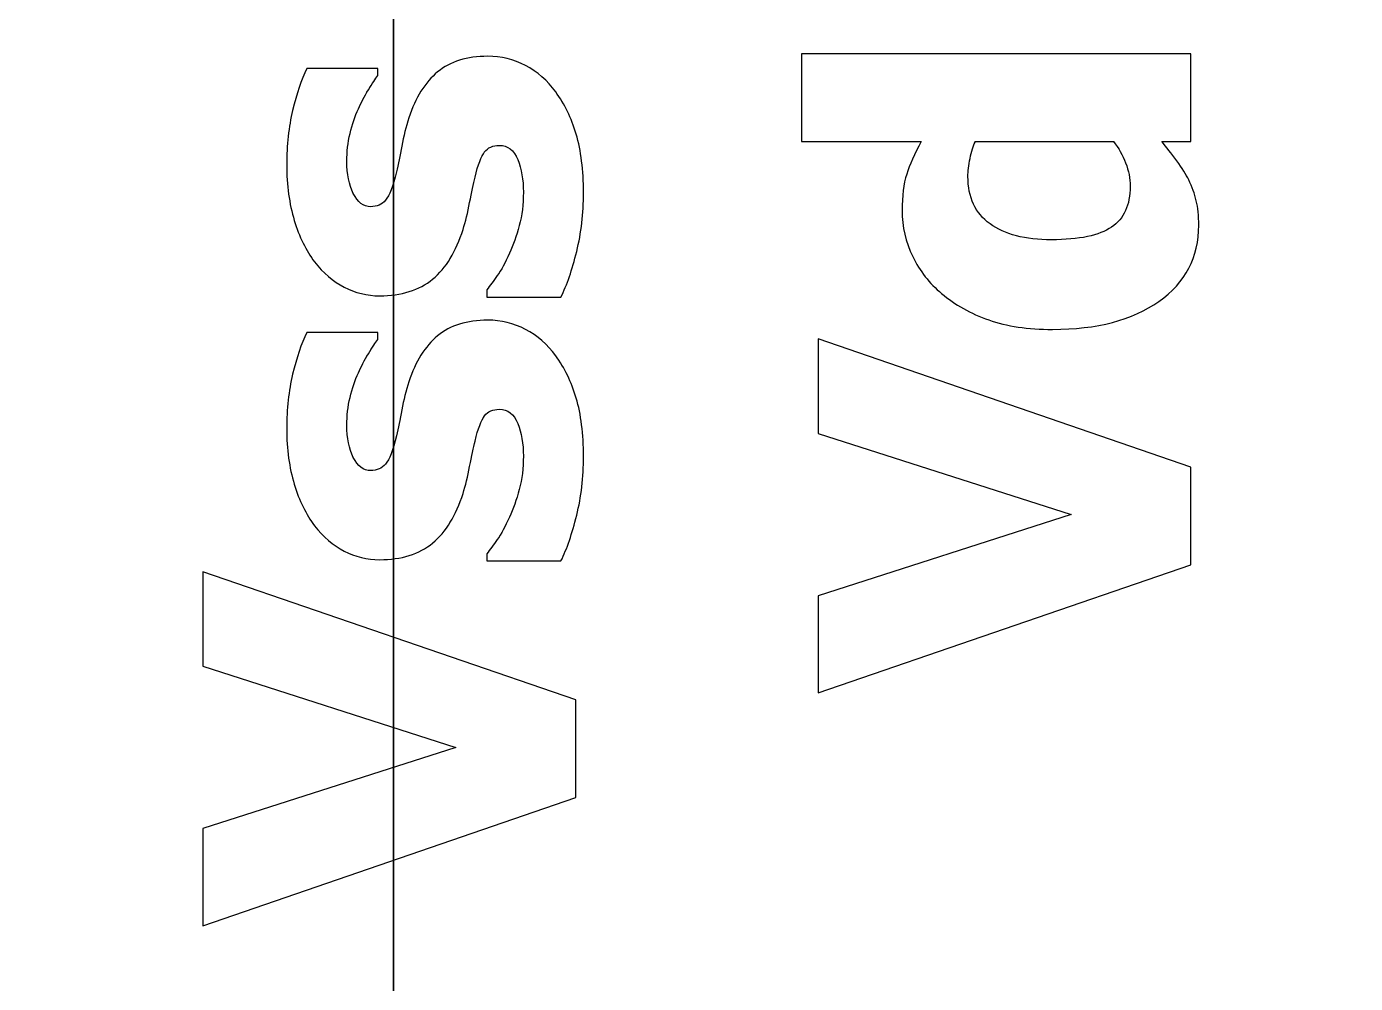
# Model space of a CAD drawing. Header units: centimetres. Extents: x -64.7 to 31.2, y -38.5 to 7.
# Drawn here: x -4.951 to -4.403, y 5.592 to 5.987 of the extents above; entities that cross this region are included whole.
import ezdxf

# ---------------------------------------------------------------- set-up
doc = ezdxf.new("R2010")
doc.units = ezdxf.units.CM
doc.header["$MEASUREMENT"] = 0
doc.layers.add('Layer 1', color=7, linetype='Continuous')

msp = doc.modelspace()

# ---------------------------------------------------------------- linework, layer by layer
at = {"layer": 'Layer 1', "color": 114, "lineweight": 35}
msp.add_open_spline([(-5.5, 6.95), (-5.5, 6.95), (2.5, 6.95), (2.5, 6.95), (2.5, 6.95), (2.5, 6.95), (2.5, 3.35), (2.5, 3.35), (2.5, 3.35), (2.5, 3.35), (-5.5, 3.35), (-5.5, 3.35), (-5.5, 3.35), (-5.5, 3.35), (-5.5, 6.95), (-5.5, 6.95)], degree=3, knots=[0, 0, 0, 0, 0.25, 0.25, 0.25, 0.25, 0.5, 0.5, 0.5, 0.5, 0.75, 0.75, 0.75, 0.75, 1, 1, 1, 1], dxfattribs=at)
at = {"layer": 'Layer 1', "color": 250, "lineweight": 35}
msp.add_open_spline([(-4.8, 6.41), (-4.8, 6.41), (1.8, 6.41), (1.8, 6.41), (1.8, 6.41), (1.8, 6.41), (1.8, 3.89), (1.8, 3.89), (1.8, 3.89), (1.8, 3.89), (-4.8, 3.89), (-4.8, 3.89), (-4.8, 3.89), (-4.8, 3.89), (-4.8, 6.41), (-4.8, 6.41)], degree=3, knots=[0, 0, 0, 0, 0.25, 0.25, 0.25, 0.25, 0.5, 0.5, 0.5, 0.5, 0.75, 0.75, 0.75, 0.75, 1, 1, 1, 1], dxfattribs=at)
at = {"layer": 'Layer 1', "color": 7}
for points, knots in [([(-4.72157, 5.91859), (-4.72157, 5.91002), (-4.72249, 5.90194), (-4.72436, 5.89436), (-4.72436, 5.89436), (-4.72623, 5.88674), (-4.72838, 5.88046), (-4.73088, 5.87548), (-4.73088, 5.87548), (-4.73088, 5.87548), (-4.76147, 5.87548), (-4.76147, 5.87548), (-4.76147, 5.87548), (-4.76147, 5.87548), (-4.76147, 5.87848), (-4.76147, 5.87848), (-4.76147, 5.87848), (-4.76016, 5.88021), (-4.75872, 5.88215), (-4.75713, 5.88437), (-4.75713, 5.88437), (-4.75554, 5.88656), (-4.75388, 5.88963), (-4.75216, 5.89358), (-4.75216, 5.89358), (-4.75057, 5.89693), (-4.74923, 5.90074), (-4.74806, 5.90498), (-4.74806, 5.90498), (-4.74693, 5.90921), (-4.74637, 5.91383), (-4.74637, 5.91877), (-4.74637, 5.91877), (-4.74637, 5.92389), (-4.74715, 5.92837), (-4.74873, 5.93228), (-4.74873, 5.93228), (-4.75032, 5.93616), (-4.75286, 5.9381), (-4.75628, 5.9381), (-4.75628, 5.9381), (-4.759, 5.9381), (-4.76101, 5.93722), (-4.76239, 5.93542), (-4.76239, 5.93542), (-4.76376, 5.93362), (-4.7651, 5.93016), (-4.76634, 5.92498), (-4.76634, 5.92498), (-4.76701, 5.92223), (-4.76775, 5.91873), (-4.76856, 5.91454), (-4.76856, 5.91454), (-4.76934, 5.91034), (-4.77025, 5.90663), (-4.77128, 5.90339), (-4.77128, 5.90339), (-4.7741, 5.89429), (-4.7783, 5.88748), (-4.78384, 5.88289), (-4.78384, 5.88289), (-4.78941, 5.87831), (-4.79668, 5.87601), (-4.80571, 5.87601), (-4.80571, 5.87601), (-4.81086, 5.87601), (-4.81576, 5.87721), (-4.82035, 5.87958), (-4.82035, 5.87958), (-4.8249, 5.88194), (-4.82899, 5.88543), (-4.83259, 5.89005), (-4.83259, 5.89005), (-4.83608, 5.89467), (-4.83891, 5.90039), (-4.84095, 5.90716), (-4.84095, 5.90716), (-4.84303, 5.91394), (-4.84406, 5.92159), (-4.84406, 5.93013), (-4.84406, 5.93013), (-4.84406, 5.93828), (-4.84324, 5.94576), (-4.84162, 5.95257), (-4.84162, 5.95257), (-4.84, 5.95938), (-4.83806, 5.96513), (-4.8358, 5.96982), (-4.8358, 5.96982), (-4.8358, 5.96982), (-4.80645, 5.96982), (-4.80645, 5.96982), (-4.80645, 5.96982), (-4.80645, 5.96982), (-4.80645, 5.96692), (-4.80645, 5.96692), (-4.80645, 5.96692), (-4.8074, 5.96569), (-4.80871, 5.96371), (-4.81033, 5.96103), (-4.81033, 5.96103), (-4.81195, 5.95835), (-4.81333, 5.95574), (-4.81449, 5.9532), (-4.81449, 5.9532), (-4.81587, 5.95017), (-4.81703, 5.94678), (-4.81791, 5.94301), (-4.81791, 5.94301), (-4.8188, 5.93927), (-4.81926, 5.93542), (-4.81926, 5.93151), (-4.81926, 5.93151), (-4.81926, 5.92628), (-4.81837, 5.92184), (-4.81657, 5.91824), (-4.81657, 5.91824), (-4.81478, 5.91461), (-4.81241, 5.91281), (-4.80941, 5.91281), (-4.80941, 5.91281), (-4.8068, 5.91281), (-4.80476, 5.91369), (-4.80324, 5.91549), (-4.80324, 5.91549), (-4.80172, 5.91729), (-4.80024, 5.92117), (-4.79879, 5.92717), (-4.79879, 5.92717), (-4.79802, 5.93027), (-4.79728, 5.93383), (-4.79657, 5.93786), (-4.79657, 5.93786), (-4.79583, 5.94188), (-4.79484, 5.94576), (-4.79361, 5.9495), (-4.79361, 5.9495), (-4.79093, 5.95782), (-4.78698, 5.96414), (-4.78179, 5.96844), (-4.78179, 5.96844), (-4.77657, 5.97275), (-4.76965, 5.9749), (-4.76105, 5.9749), (-4.76105, 5.9749), (-4.75561, 5.9749), (-4.75043, 5.97363), (-4.74549, 5.97109), (-4.74549, 5.97109), (-4.74058, 5.96851), (-4.73642, 5.96491), (-4.73304, 5.96022), (-4.73304, 5.96022), (-4.7294, 5.95525), (-4.72658, 5.94943), (-4.72457, 5.94272), (-4.72457, 5.94272), (-4.72256, 5.93599), (-4.72157, 5.92794), (-4.72157, 5.91859)], [0, 0, 0, 0, 0.025, 0.025, 0.025, 0.025, 0.05, 0.05, 0.05, 0.05, 0.075, 0.075, 0.075, 0.075, 0.1, 0.1, 0.1, 0.1, 0.125, 0.125, 0.125, 0.125, 0.15, 0.15, 0.15, 0.15, 0.175, 0.175, 0.175, 0.175, 0.2, 0.2, 0.2, 0.2, 0.225, 0.225, 0.225, 0.225, 0.25, 0.25, 0.25, 0.25, 0.275, 0.275, 0.275, 0.275, 0.3, 0.3, 0.3, 0.3, 0.325, 0.325, 0.325, 0.325, 0.35, 0.35, 0.35, 0.35, 0.375, 0.375, 0.375, 0.375, 0.4, 0.4, 0.4, 0.4, 0.425, 0.425, 0.425, 0.425, 0.45, 0.45, 0.45, 0.45, 0.475, 0.475, 0.475, 0.475, 0.5, 0.5, 0.5, 0.5, 0.525, 0.525, 0.525, 0.525, 0.55, 0.55, 0.55, 0.55, 0.575, 0.575, 0.575, 0.575, 0.6, 0.6, 0.6, 0.6, 0.625, 0.625, 0.625, 0.625, 0.65, 0.65, 0.65, 0.65, 0.675, 0.675, 0.675, 0.675, 0.7, 0.7, 0.7, 0.7, 0.725, 0.725, 0.725, 0.725, 0.75, 0.75, 0.75, 0.75, 0.775, 0.775, 0.775, 0.775, 0.8, 0.8, 0.8, 0.8, 0.825, 0.825, 0.825, 0.825, 0.85, 0.85, 0.85, 0.85, 0.875, 0.875, 0.875, 0.875, 0.9, 0.9, 0.9, 0.9, 0.925, 0.925, 0.925, 0.925, 0.95, 0.95, 0.95, 0.95, 0.975, 0.975, 0.975, 0.975, 1, 1, 1, 1]), ([(-4.47078, 5.97592), (-4.47078, 5.97592), (-4.47078, 5.93976), (-4.47078, 5.93976), (-4.47078, 5.93976), (-4.47078, 5.93976), (-4.48288, 5.93976), (-4.48288, 5.93976), (-4.48288, 5.93976), (-4.48094, 5.93743), (-4.47886, 5.93475), (-4.47667, 5.93175), (-4.47667, 5.93175), (-4.47445, 5.92875), (-4.47283, 5.9261), (-4.4717, 5.92385), (-4.4717, 5.92385), (-4.47032, 5.92095), (-4.4693, 5.9181), (-4.46859, 5.91527), (-4.46859, 5.91527), (-4.46792, 5.91245), (-4.46757, 5.90906), (-4.46757, 5.90515), (-4.46757, 5.90515), (-4.46757, 5.89192), (-4.47304, 5.88144), (-4.48401, 5.87372), (-4.48401, 5.87372), (-4.49495, 5.86599), (-4.50962, 5.86214), (-4.52793, 5.86214), (-4.52793, 5.86214), (-4.53806, 5.86214), (-4.54684, 5.86345), (-4.55428, 5.86606), (-4.55428, 5.86606), (-4.56173, 5.86871), (-4.56822, 5.8723), (-4.57372, 5.87693), (-4.57372, 5.87693), (-4.57877, 5.88112), (-4.58272, 5.88624), (-4.58565, 5.8922), (-4.58565, 5.8922), (-4.58857, 5.8982), (-4.59006, 5.90455), (-4.59006, 5.91122), (-4.59006, 5.91122), (-4.59006, 5.91728), (-4.58942, 5.92226), (-4.58815, 5.92617), (-4.58815, 5.92617), (-4.58688, 5.93005), (-4.58491, 5.93461), (-4.58219, 5.93976), (-4.58219, 5.93976), (-4.58219, 5.93976), (-4.63161, 5.93976), (-4.63161, 5.93976), (-4.63161, 5.93976), (-4.63161, 5.93976), (-4.63161, 5.97592), (-4.63161, 5.97592), (-4.63161, 5.97592), (-4.63161, 5.97592), (-4.47078, 5.97592), (-4.47078, 5.97592)], [0, 0, 0, 0, 0.058824, 0.058824, 0.058824, 0.058824, 0.117647, 0.117647, 0.117647, 0.117647, 0.176471, 0.176471, 0.176471, 0.176471, 0.235294, 0.235294, 0.235294, 0.235294, 0.294118, 0.294118, 0.294118, 0.294118, 0.352941, 0.352941, 0.352941, 0.352941, 0.411765, 0.411765, 0.411765, 0.411765, 0.470588, 0.470588, 0.470588, 0.470588, 0.529412, 0.529412, 0.529412, 0.529412, 0.588235, 0.588235, 0.588235, 0.588235, 0.647059, 0.647059, 0.647059, 0.647059, 0.705882, 0.705882, 0.705882, 0.705882, 0.764706, 0.764706, 0.764706, 0.764706, 0.823529, 0.823529, 0.823529, 0.823529, 0.882353, 0.882353, 0.882353, 0.882353, 0.941176, 0.941176, 0.941176, 0.941176, 1, 1, 1, 1]), ([(-4.50281, 5.93976), (-4.50281, 5.93976), (-4.55975, 5.93976), (-4.55975, 5.93976), (-4.55975, 5.93976), (-4.56067, 5.93796), (-4.56141, 5.93563), (-4.56197, 5.93274), (-4.56197, 5.93274), (-4.56257, 5.92984), (-4.56286, 5.92737), (-4.56286, 5.92529), (-4.56286, 5.92529), (-4.56286, 5.91661), (-4.55982, 5.91009), (-4.55375, 5.90571), (-4.55375, 5.90571), (-4.54769, 5.90134), (-4.53922, 5.89915), (-4.52835, 5.89915), (-4.52835, 5.89915), (-4.51692, 5.89915), (-4.50863, 5.90088), (-4.50355, 5.90437), (-4.50355, 5.90437), (-4.49844, 5.90783), (-4.4959, 5.91347), (-4.4959, 5.92127), (-4.4959, 5.92127), (-4.4959, 5.92445), (-4.49653, 5.92762), (-4.49777, 5.93087), (-4.49777, 5.93087), (-4.499, 5.93411), (-4.5007, 5.93708), (-4.50281, 5.93976)], [0, 0, 0, 0, 0.111111, 0.111111, 0.111111, 0.111111, 0.222222, 0.222222, 0.222222, 0.222222, 0.333333, 0.333333, 0.333333, 0.333333, 0.444444, 0.444444, 0.444444, 0.444444, 0.555556, 0.555556, 0.555556, 0.555556, 0.666667, 0.666667, 0.666667, 0.666667, 0.777778, 0.777778, 0.777778, 0.777778, 0.888889, 0.888889, 0.888889, 0.888889, 1, 1, 1, 1]), ([(-4.72157, 5.80965), (-4.72157, 5.80108), (-4.72249, 5.793), (-4.72436, 5.78542), (-4.72436, 5.78542), (-4.72623, 5.7778), (-4.72838, 5.77152), (-4.73088, 5.76654), (-4.73088, 5.76654), (-4.73088, 5.76654), (-4.76147, 5.76654), (-4.76147, 5.76654), (-4.76147, 5.76654), (-4.76147, 5.76654), (-4.76147, 5.76954), (-4.76147, 5.76954), (-4.76147, 5.76954), (-4.76016, 5.77127), (-4.75872, 5.77321), (-4.75713, 5.77543), (-4.75713, 5.77543), (-4.75554, 5.77762), (-4.75388, 5.78069), (-4.75216, 5.78464), (-4.75216, 5.78464), (-4.75057, 5.78799), (-4.74923, 5.7918), (-4.74806, 5.79604), (-4.74806, 5.79604), (-4.74693, 5.80027), (-4.74637, 5.80489), (-4.74637, 5.80983), (-4.74637, 5.80983), (-4.74637, 5.81495), (-4.74715, 5.81943), (-4.74873, 5.82334), (-4.74873, 5.82334), (-4.75032, 5.82722), (-4.75286, 5.82916), (-4.75628, 5.82916), (-4.75628, 5.82916), (-4.759, 5.82916), (-4.76101, 5.82828), (-4.76239, 5.82648), (-4.76239, 5.82648), (-4.76376, 5.82468), (-4.7651, 5.82122), (-4.76634, 5.81604), (-4.76634, 5.81604), (-4.76701, 5.81329), (-4.76775, 5.80979), (-4.76856, 5.8056), (-4.76856, 5.8056), (-4.76934, 5.8014), (-4.77025, 5.79769), (-4.77128, 5.79445), (-4.77128, 5.79445), (-4.7741, 5.78535), (-4.7783, 5.77854), (-4.78384, 5.77395), (-4.78384, 5.77395), (-4.78941, 5.76937), (-4.79668, 5.76707), (-4.80571, 5.76707), (-4.80571, 5.76707), (-4.81086, 5.76707), (-4.81576, 5.76827), (-4.82035, 5.77064), (-4.82035, 5.77064), (-4.8249, 5.773), (-4.82899, 5.77649), (-4.83259, 5.78111), (-4.83259, 5.78111), (-4.83608, 5.78573), (-4.83891, 5.79145), (-4.84095, 5.79822), (-4.84095, 5.79822), (-4.84303, 5.805), (-4.84406, 5.81265), (-4.84406, 5.82119), (-4.84406, 5.82119), (-4.84406, 5.82934), (-4.84324, 5.83682), (-4.84162, 5.84363), (-4.84162, 5.84363), (-4.84, 5.85044), (-4.83806, 5.85619), (-4.8358, 5.86088), (-4.8358, 5.86088), (-4.8358, 5.86088), (-4.80645, 5.86088), (-4.80645, 5.86088), (-4.80645, 5.86088), (-4.80645, 5.86088), (-4.80645, 5.85798), (-4.80645, 5.85798), (-4.80645, 5.85798), (-4.8074, 5.85675), (-4.80871, 5.85477), (-4.81033, 5.85209), (-4.81033, 5.85209), (-4.81195, 5.84941), (-4.81333, 5.8468), (-4.81449, 5.84426), (-4.81449, 5.84426), (-4.81587, 5.84123), (-4.81703, 5.83784), (-4.81791, 5.83407), (-4.81791, 5.83407), (-4.8188, 5.83033), (-4.81926, 5.82648), (-4.81926, 5.82257), (-4.81926, 5.82257), (-4.81926, 5.81734), (-4.81837, 5.8129), (-4.81657, 5.8093), (-4.81657, 5.8093), (-4.81478, 5.80567), (-4.81241, 5.80387), (-4.80941, 5.80387), (-4.80941, 5.80387), (-4.8068, 5.80387), (-4.80476, 5.80475), (-4.80324, 5.80655), (-4.80324, 5.80655), (-4.80172, 5.80835), (-4.80024, 5.81223), (-4.79879, 5.81823), (-4.79879, 5.81823), (-4.79802, 5.82133), (-4.79728, 5.82489), (-4.79657, 5.82892), (-4.79657, 5.82892), (-4.79583, 5.83294), (-4.79484, 5.83682), (-4.79361, 5.84056), (-4.79361, 5.84056), (-4.79093, 5.84888), (-4.78698, 5.8552), (-4.78179, 5.8595), (-4.78179, 5.8595), (-4.77657, 5.86381), (-4.76965, 5.86596), (-4.76105, 5.86596), (-4.76105, 5.86596), (-4.75561, 5.86596), (-4.75043, 5.86469), (-4.74549, 5.86215), (-4.74549, 5.86215), (-4.74058, 5.85957), (-4.73642, 5.85597), (-4.73304, 5.85128), (-4.73304, 5.85128), (-4.7294, 5.84631), (-4.72658, 5.84049), (-4.72457, 5.83378), (-4.72457, 5.83378), (-4.72256, 5.82705), (-4.72157, 5.819), (-4.72157, 5.80965)], [0, 0, 0, 0, 0.025, 0.025, 0.025, 0.025, 0.05, 0.05, 0.05, 0.05, 0.075, 0.075, 0.075, 0.075, 0.1, 0.1, 0.1, 0.1, 0.125, 0.125, 0.125, 0.125, 0.15, 0.15, 0.15, 0.15, 0.175, 0.175, 0.175, 0.175, 0.2, 0.2, 0.2, 0.2, 0.225, 0.225, 0.225, 0.225, 0.25, 0.25, 0.25, 0.25, 0.275, 0.275, 0.275, 0.275, 0.3, 0.3, 0.3, 0.3, 0.325, 0.325, 0.325, 0.325, 0.35, 0.35, 0.35, 0.35, 0.375, 0.375, 0.375, 0.375, 0.4, 0.4, 0.4, 0.4, 0.425, 0.425, 0.425, 0.425, 0.45, 0.45, 0.45, 0.45, 0.475, 0.475, 0.475, 0.475, 0.5, 0.5, 0.5, 0.5, 0.525, 0.525, 0.525, 0.525, 0.55, 0.55, 0.55, 0.55, 0.575, 0.575, 0.575, 0.575, 0.6, 0.6, 0.6, 0.6, 0.625, 0.625, 0.625, 0.625, 0.65, 0.65, 0.65, 0.65, 0.675, 0.675, 0.675, 0.675, 0.7, 0.7, 0.7, 0.7, 0.725, 0.725, 0.725, 0.725, 0.75, 0.75, 0.75, 0.75, 0.775, 0.775, 0.775, 0.775, 0.8, 0.8, 0.8, 0.8, 0.825, 0.825, 0.825, 0.825, 0.85, 0.85, 0.85, 0.85, 0.875, 0.875, 0.875, 0.875, 0.9, 0.9, 0.9, 0.9, 0.925, 0.925, 0.925, 0.925, 0.95, 0.95, 0.95, 0.95, 0.975, 0.975, 0.975, 0.975, 1, 1, 1, 1]), ([(-4.62466, 5.85823), (-4.62466, 5.85823), (-4.47078, 5.80531), (-4.47078, 5.80531), (-4.47078, 5.80531), (-4.47078, 5.80531), (-4.47078, 5.76499), (-4.47078, 5.76499), (-4.47078, 5.76499), (-4.47078, 5.76499), (-4.62466, 5.71207), (-4.62466, 5.71207), (-4.62466, 5.71207), (-4.62466, 5.71207), (-4.62466, 5.75218), (-4.62466, 5.75218), (-4.62466, 5.75218), (-4.62466, 5.75218), (-4.52028, 5.78566), (-4.52028, 5.78566), (-4.52028, 5.78566), (-4.52028, 5.78566), (-4.62466, 5.81918), (-4.62466, 5.81918), (-4.62466, 5.81918), (-4.62466, 5.81918), (-4.62466, 5.85823), (-4.62466, 5.85823)], [0, 0, 0, 0, 0.142857, 0.142857, 0.142857, 0.142857, 0.285714, 0.285714, 0.285714, 0.285714, 0.428571, 0.428571, 0.428571, 0.428571, 0.571429, 0.571429, 0.571429, 0.571429, 0.714286, 0.714286, 0.714286, 0.714286, 0.857143, 0.857143, 0.857143, 0.857143, 1, 1, 1, 1]), ([(-4.87866, 5.7621), (-4.87866, 5.7621), (-4.72478, 5.70918), (-4.72478, 5.70918), (-4.72478, 5.70918), (-4.72478, 5.70918), (-4.72478, 5.66886), (-4.72478, 5.66886), (-4.72478, 5.66886), (-4.72478, 5.66886), (-4.87866, 5.61594), (-4.87866, 5.61594), (-4.87866, 5.61594), (-4.87866, 5.61594), (-4.87866, 5.65605), (-4.87866, 5.65605), (-4.87866, 5.65605), (-4.87866, 5.65605), (-4.77428, 5.68953), (-4.77428, 5.68953), (-4.77428, 5.68953), (-4.77428, 5.68953), (-4.87866, 5.72305), (-4.87866, 5.72305), (-4.87866, 5.72305), (-4.87866, 5.72305), (-4.87866, 5.7621), (-4.87866, 5.7621)], [0, 0, 0, 0, 0.142857, 0.142857, 0.142857, 0.142857, 0.285714, 0.285714, 0.285714, 0.285714, 0.428571, 0.428571, 0.428571, 0.428571, 0.571429, 0.571429, 0.571429, 0.571429, 0.714286, 0.714286, 0.714286, 0.714286, 0.857143, 0.857143, 0.857143, 0.857143, 1, 1, 1, 1])]:
    msp.add_open_spline(points, degree=3, knots=knots, dxfattribs=at)
at = {"layer": 'Layer 1', "color": 250, "lineweight": 18}
for points, knots in [([(-4.72157, 5.91859), (-4.72157, 5.91002), (-4.72249, 5.90194), (-4.72436, 5.89436), (-4.72436, 5.89436), (-4.72623, 5.88674), (-4.72838, 5.88046), (-4.73088, 5.87548), (-4.73088, 5.87548), (-4.73088, 5.87548), (-4.76147, 5.87548), (-4.76147, 5.87548), (-4.76147, 5.87548), (-4.76147, 5.87548), (-4.76147, 5.87848), (-4.76147, 5.87848), (-4.76147, 5.87848), (-4.76016, 5.88021), (-4.75872, 5.88215), (-4.75713, 5.88437), (-4.75713, 5.88437), (-4.75554, 5.88656), (-4.75388, 5.88963), (-4.75216, 5.89358), (-4.75216, 5.89358), (-4.75057, 5.89693), (-4.74923, 5.90074), (-4.74806, 5.90498), (-4.74806, 5.90498), (-4.74693, 5.90921), (-4.74637, 5.91383), (-4.74637, 5.91877), (-4.74637, 5.91877), (-4.74637, 5.92389), (-4.74715, 5.92837), (-4.74873, 5.93228), (-4.74873, 5.93228), (-4.75032, 5.93616), (-4.75286, 5.9381), (-4.75628, 5.9381), (-4.75628, 5.9381), (-4.759, 5.9381), (-4.76101, 5.93722), (-4.76239, 5.93542), (-4.76239, 5.93542), (-4.76376, 5.93362), (-4.7651, 5.93016), (-4.76634, 5.92498), (-4.76634, 5.92498), (-4.76701, 5.92223), (-4.76775, 5.91873), (-4.76856, 5.91454), (-4.76856, 5.91454), (-4.76934, 5.91034), (-4.77025, 5.90663), (-4.77128, 5.90339), (-4.77128, 5.90339), (-4.7741, 5.89429), (-4.7783, 5.88748), (-4.78384, 5.88289), (-4.78384, 5.88289), (-4.78941, 5.87831), (-4.79668, 5.87601), (-4.80571, 5.87601), (-4.80571, 5.87601), (-4.81086, 5.87601), (-4.81576, 5.87721), (-4.82035, 5.87958), (-4.82035, 5.87958), (-4.8249, 5.88194), (-4.82899, 5.88543), (-4.83259, 5.89005), (-4.83259, 5.89005), (-4.83608, 5.89467), (-4.83891, 5.90039), (-4.84095, 5.90716), (-4.84095, 5.90716), (-4.84303, 5.91394), (-4.84406, 5.92159), (-4.84406, 5.93013), (-4.84406, 5.93013), (-4.84406, 5.93828), (-4.84324, 5.94576), (-4.84162, 5.95257), (-4.84162, 5.95257), (-4.84, 5.95938), (-4.83806, 5.96513), (-4.8358, 5.96982), (-4.8358, 5.96982), (-4.8358, 5.96982), (-4.80645, 5.96982), (-4.80645, 5.96982), (-4.80645, 5.96982), (-4.80645, 5.96982), (-4.80645, 5.96692), (-4.80645, 5.96692), (-4.80645, 5.96692), (-4.8074, 5.96569), (-4.80871, 5.96371), (-4.81033, 5.96103), (-4.81033, 5.96103), (-4.81195, 5.95835), (-4.81333, 5.95574), (-4.81449, 5.9532), (-4.81449, 5.9532), (-4.81587, 5.95017), (-4.81703, 5.94678), (-4.81791, 5.94301), (-4.81791, 5.94301), (-4.8188, 5.93927), (-4.81926, 5.93542), (-4.81926, 5.93151), (-4.81926, 5.93151), (-4.81926, 5.92628), (-4.81837, 5.92184), (-4.81657, 5.91824), (-4.81657, 5.91824), (-4.81478, 5.91461), (-4.81241, 5.91281), (-4.80941, 5.91281), (-4.80941, 5.91281), (-4.8068, 5.91281), (-4.80476, 5.91369), (-4.80324, 5.91549), (-4.80324, 5.91549), (-4.80172, 5.91729), (-4.80024, 5.92117), (-4.79879, 5.92717), (-4.79879, 5.92717), (-4.79802, 5.93027), (-4.79728, 5.93383), (-4.79657, 5.93786), (-4.79657, 5.93786), (-4.79583, 5.94188), (-4.79484, 5.94576), (-4.79361, 5.9495), (-4.79361, 5.9495), (-4.79093, 5.95782), (-4.78698, 5.96414), (-4.78179, 5.96844), (-4.78179, 5.96844), (-4.77657, 5.97275), (-4.76965, 5.9749), (-4.76105, 5.9749), (-4.76105, 5.9749), (-4.75561, 5.9749), (-4.75043, 5.97363), (-4.74549, 5.97109), (-4.74549, 5.97109), (-4.74058, 5.96851), (-4.73642, 5.96491), (-4.73304, 5.96022), (-4.73304, 5.96022), (-4.7294, 5.95525), (-4.72658, 5.94943), (-4.72457, 5.94272), (-4.72457, 5.94272), (-4.72256, 5.93599), (-4.72157, 5.92794), (-4.72157, 5.91859)], [0, 0, 0, 0, 0.025, 0.025, 0.025, 0.025, 0.05, 0.05, 0.05, 0.05, 0.075, 0.075, 0.075, 0.075, 0.1, 0.1, 0.1, 0.1, 0.125, 0.125, 0.125, 0.125, 0.15, 0.15, 0.15, 0.15, 0.175, 0.175, 0.175, 0.175, 0.2, 0.2, 0.2, 0.2, 0.225, 0.225, 0.225, 0.225, 0.25, 0.25, 0.25, 0.25, 0.275, 0.275, 0.275, 0.275, 0.3, 0.3, 0.3, 0.3, 0.325, 0.325, 0.325, 0.325, 0.35, 0.35, 0.35, 0.35, 0.375, 0.375, 0.375, 0.375, 0.4, 0.4, 0.4, 0.4, 0.425, 0.425, 0.425, 0.425, 0.45, 0.45, 0.45, 0.45, 0.475, 0.475, 0.475, 0.475, 0.5, 0.5, 0.5, 0.5, 0.525, 0.525, 0.525, 0.525, 0.55, 0.55, 0.55, 0.55, 0.575, 0.575, 0.575, 0.575, 0.6, 0.6, 0.6, 0.6, 0.625, 0.625, 0.625, 0.625, 0.65, 0.65, 0.65, 0.65, 0.675, 0.675, 0.675, 0.675, 0.7, 0.7, 0.7, 0.7, 0.725, 0.725, 0.725, 0.725, 0.75, 0.75, 0.75, 0.75, 0.775, 0.775, 0.775, 0.775, 0.8, 0.8, 0.8, 0.8, 0.825, 0.825, 0.825, 0.825, 0.85, 0.85, 0.85, 0.85, 0.875, 0.875, 0.875, 0.875, 0.9, 0.9, 0.9, 0.9, 0.925, 0.925, 0.925, 0.925, 0.95, 0.95, 0.95, 0.95, 0.975, 0.975, 0.975, 0.975, 1, 1, 1, 1]), ([(-4.47078, 5.97592), (-4.47078, 5.97592), (-4.47078, 5.93976), (-4.47078, 5.93976), (-4.47078, 5.93976), (-4.47078, 5.93976), (-4.48288, 5.93976), (-4.48288, 5.93976), (-4.48288, 5.93976), (-4.48094, 5.93743), (-4.47886, 5.93475), (-4.47667, 5.93175), (-4.47667, 5.93175), (-4.47445, 5.92875), (-4.47283, 5.9261), (-4.4717, 5.92385), (-4.4717, 5.92385), (-4.47032, 5.92095), (-4.4693, 5.9181), (-4.46859, 5.91527), (-4.46859, 5.91527), (-4.46792, 5.91245), (-4.46757, 5.90906), (-4.46757, 5.90515), (-4.46757, 5.90515), (-4.46757, 5.89192), (-4.47304, 5.88144), (-4.48401, 5.87372), (-4.48401, 5.87372), (-4.49495, 5.86599), (-4.50962, 5.86214), (-4.52793, 5.86214), (-4.52793, 5.86214), (-4.53806, 5.86214), (-4.54684, 5.86345), (-4.55428, 5.86606), (-4.55428, 5.86606), (-4.56173, 5.86871), (-4.56822, 5.8723), (-4.57372, 5.87693), (-4.57372, 5.87693), (-4.57877, 5.88112), (-4.58272, 5.88624), (-4.58565, 5.8922), (-4.58565, 5.8922), (-4.58857, 5.8982), (-4.59006, 5.90455), (-4.59006, 5.91122), (-4.59006, 5.91122), (-4.59006, 5.91728), (-4.58942, 5.92226), (-4.58815, 5.92617), (-4.58815, 5.92617), (-4.58688, 5.93005), (-4.58491, 5.93461), (-4.58219, 5.93976), (-4.58219, 5.93976), (-4.58219, 5.93976), (-4.63161, 5.93976), (-4.63161, 5.93976), (-4.63161, 5.93976), (-4.63161, 5.93976), (-4.63161, 5.97592), (-4.63161, 5.97592), (-4.63161, 5.97592), (-4.63161, 5.97592), (-4.47078, 5.97592), (-4.47078, 5.97592)], [0, 0, 0, 0, 0.058824, 0.058824, 0.058824, 0.058824, 0.117647, 0.117647, 0.117647, 0.117647, 0.176471, 0.176471, 0.176471, 0.176471, 0.235294, 0.235294, 0.235294, 0.235294, 0.294118, 0.294118, 0.294118, 0.294118, 0.352941, 0.352941, 0.352941, 0.352941, 0.411765, 0.411765, 0.411765, 0.411765, 0.470588, 0.470588, 0.470588, 0.470588, 0.529412, 0.529412, 0.529412, 0.529412, 0.588235, 0.588235, 0.588235, 0.588235, 0.647059, 0.647059, 0.647059, 0.647059, 0.705882, 0.705882, 0.705882, 0.705882, 0.764706, 0.764706, 0.764706, 0.764706, 0.823529, 0.823529, 0.823529, 0.823529, 0.882353, 0.882353, 0.882353, 0.882353, 0.941176, 0.941176, 0.941176, 0.941176, 1, 1, 1, 1]), ([(-4.50281, 5.93976), (-4.50281, 5.93976), (-4.55975, 5.93976), (-4.55975, 5.93976), (-4.55975, 5.93976), (-4.56067, 5.93796), (-4.56141, 5.93563), (-4.56197, 5.93274), (-4.56197, 5.93274), (-4.56257, 5.92984), (-4.56286, 5.92737), (-4.56286, 5.92529), (-4.56286, 5.92529), (-4.56286, 5.91661), (-4.55982, 5.91009), (-4.55375, 5.90571), (-4.55375, 5.90571), (-4.54769, 5.90134), (-4.53922, 5.89915), (-4.52835, 5.89915), (-4.52835, 5.89915), (-4.51692, 5.89915), (-4.50863, 5.90088), (-4.50355, 5.90437), (-4.50355, 5.90437), (-4.49844, 5.90783), (-4.4959, 5.91347), (-4.4959, 5.92127), (-4.4959, 5.92127), (-4.4959, 5.92445), (-4.49653, 5.92762), (-4.49777, 5.93087), (-4.49777, 5.93087), (-4.499, 5.93411), (-4.5007, 5.93708), (-4.50281, 5.93976)], [0, 0, 0, 0, 0.111111, 0.111111, 0.111111, 0.111111, 0.222222, 0.222222, 0.222222, 0.222222, 0.333333, 0.333333, 0.333333, 0.333333, 0.444444, 0.444444, 0.444444, 0.444444, 0.555556, 0.555556, 0.555556, 0.555556, 0.666667, 0.666667, 0.666667, 0.666667, 0.777778, 0.777778, 0.777778, 0.777778, 0.888889, 0.888889, 0.888889, 0.888889, 1, 1, 1, 1]), ([(-4.72157, 5.80965), (-4.72157, 5.80108), (-4.72249, 5.793), (-4.72436, 5.78542), (-4.72436, 5.78542), (-4.72623, 5.7778), (-4.72838, 5.77152), (-4.73088, 5.76654), (-4.73088, 5.76654), (-4.73088, 5.76654), (-4.76147, 5.76654), (-4.76147, 5.76654), (-4.76147, 5.76654), (-4.76147, 5.76654), (-4.76147, 5.76954), (-4.76147, 5.76954), (-4.76147, 5.76954), (-4.76016, 5.77127), (-4.75872, 5.77321), (-4.75713, 5.77543), (-4.75713, 5.77543), (-4.75554, 5.77762), (-4.75388, 5.78069), (-4.75216, 5.78464), (-4.75216, 5.78464), (-4.75057, 5.78799), (-4.74923, 5.7918), (-4.74806, 5.79604), (-4.74806, 5.79604), (-4.74693, 5.80027), (-4.74637, 5.80489), (-4.74637, 5.80983), (-4.74637, 5.80983), (-4.74637, 5.81495), (-4.74715, 5.81943), (-4.74873, 5.82334), (-4.74873, 5.82334), (-4.75032, 5.82722), (-4.75286, 5.82916), (-4.75628, 5.82916), (-4.75628, 5.82916), (-4.759, 5.82916), (-4.76101, 5.82828), (-4.76239, 5.82648), (-4.76239, 5.82648), (-4.76376, 5.82468), (-4.7651, 5.82122), (-4.76634, 5.81604), (-4.76634, 5.81604), (-4.76701, 5.81329), (-4.76775, 5.80979), (-4.76856, 5.8056), (-4.76856, 5.8056), (-4.76934, 5.8014), (-4.77025, 5.79769), (-4.77128, 5.79445), (-4.77128, 5.79445), (-4.7741, 5.78535), (-4.7783, 5.77854), (-4.78384, 5.77395), (-4.78384, 5.77395), (-4.78941, 5.76937), (-4.79668, 5.76707), (-4.80571, 5.76707), (-4.80571, 5.76707), (-4.81086, 5.76707), (-4.81576, 5.76827), (-4.82035, 5.77064), (-4.82035, 5.77064), (-4.8249, 5.773), (-4.82899, 5.77649), (-4.83259, 5.78111), (-4.83259, 5.78111), (-4.83608, 5.78573), (-4.83891, 5.79145), (-4.84095, 5.79822), (-4.84095, 5.79822), (-4.84303, 5.805), (-4.84406, 5.81265), (-4.84406, 5.82119), (-4.84406, 5.82119), (-4.84406, 5.82934), (-4.84324, 5.83682), (-4.84162, 5.84363), (-4.84162, 5.84363), (-4.84, 5.85044), (-4.83806, 5.85619), (-4.8358, 5.86088), (-4.8358, 5.86088), (-4.8358, 5.86088), (-4.80645, 5.86088), (-4.80645, 5.86088), (-4.80645, 5.86088), (-4.80645, 5.86088), (-4.80645, 5.85798), (-4.80645, 5.85798), (-4.80645, 5.85798), (-4.8074, 5.85675), (-4.80871, 5.85477), (-4.81033, 5.85209), (-4.81033, 5.85209), (-4.81195, 5.84941), (-4.81333, 5.8468), (-4.81449, 5.84426), (-4.81449, 5.84426), (-4.81587, 5.84123), (-4.81703, 5.83784), (-4.81791, 5.83407), (-4.81791, 5.83407), (-4.8188, 5.83033), (-4.81926, 5.82648), (-4.81926, 5.82257), (-4.81926, 5.82257), (-4.81926, 5.81734), (-4.81837, 5.8129), (-4.81657, 5.8093), (-4.81657, 5.8093), (-4.81478, 5.80567), (-4.81241, 5.80387), (-4.80941, 5.80387), (-4.80941, 5.80387), (-4.8068, 5.80387), (-4.80476, 5.80475), (-4.80324, 5.80655), (-4.80324, 5.80655), (-4.80172, 5.80835), (-4.80024, 5.81223), (-4.79879, 5.81823), (-4.79879, 5.81823), (-4.79802, 5.82133), (-4.79728, 5.82489), (-4.79657, 5.82892), (-4.79657, 5.82892), (-4.79583, 5.83294), (-4.79484, 5.83682), (-4.79361, 5.84056), (-4.79361, 5.84056), (-4.79093, 5.84888), (-4.78698, 5.8552), (-4.78179, 5.8595), (-4.78179, 5.8595), (-4.77657, 5.86381), (-4.76965, 5.86596), (-4.76105, 5.86596), (-4.76105, 5.86596), (-4.75561, 5.86596), (-4.75043, 5.86469), (-4.74549, 5.86215), (-4.74549, 5.86215), (-4.74058, 5.85957), (-4.73642, 5.85597), (-4.73304, 5.85128), (-4.73304, 5.85128), (-4.7294, 5.84631), (-4.72658, 5.84049), (-4.72457, 5.83378), (-4.72457, 5.83378), (-4.72256, 5.82705), (-4.72157, 5.819), (-4.72157, 5.80965)], [0, 0, 0, 0, 0.025, 0.025, 0.025, 0.025, 0.05, 0.05, 0.05, 0.05, 0.075, 0.075, 0.075, 0.075, 0.1, 0.1, 0.1, 0.1, 0.125, 0.125, 0.125, 0.125, 0.15, 0.15, 0.15, 0.15, 0.175, 0.175, 0.175, 0.175, 0.2, 0.2, 0.2, 0.2, 0.225, 0.225, 0.225, 0.225, 0.25, 0.25, 0.25, 0.25, 0.275, 0.275, 0.275, 0.275, 0.3, 0.3, 0.3, 0.3, 0.325, 0.325, 0.325, 0.325, 0.35, 0.35, 0.35, 0.35, 0.375, 0.375, 0.375, 0.375, 0.4, 0.4, 0.4, 0.4, 0.425, 0.425, 0.425, 0.425, 0.45, 0.45, 0.45, 0.45, 0.475, 0.475, 0.475, 0.475, 0.5, 0.5, 0.5, 0.5, 0.525, 0.525, 0.525, 0.525, 0.55, 0.55, 0.55, 0.55, 0.575, 0.575, 0.575, 0.575, 0.6, 0.6, 0.6, 0.6, 0.625, 0.625, 0.625, 0.625, 0.65, 0.65, 0.65, 0.65, 0.675, 0.675, 0.675, 0.675, 0.7, 0.7, 0.7, 0.7, 0.725, 0.725, 0.725, 0.725, 0.75, 0.75, 0.75, 0.75, 0.775, 0.775, 0.775, 0.775, 0.8, 0.8, 0.8, 0.8, 0.825, 0.825, 0.825, 0.825, 0.85, 0.85, 0.85, 0.85, 0.875, 0.875, 0.875, 0.875, 0.9, 0.9, 0.9, 0.9, 0.925, 0.925, 0.925, 0.925, 0.95, 0.95, 0.95, 0.95, 0.975, 0.975, 0.975, 0.975, 1, 1, 1, 1]), ([(-4.62466, 5.85823), (-4.62466, 5.85823), (-4.47078, 5.80531), (-4.47078, 5.80531), (-4.47078, 5.80531), (-4.47078, 5.80531), (-4.47078, 5.76499), (-4.47078, 5.76499), (-4.47078, 5.76499), (-4.47078, 5.76499), (-4.62466, 5.71207), (-4.62466, 5.71207), (-4.62466, 5.71207), (-4.62466, 5.71207), (-4.62466, 5.75218), (-4.62466, 5.75218), (-4.62466, 5.75218), (-4.62466, 5.75218), (-4.52028, 5.78566), (-4.52028, 5.78566), (-4.52028, 5.78566), (-4.52028, 5.78566), (-4.62466, 5.81918), (-4.62466, 5.81918), (-4.62466, 5.81918), (-4.62466, 5.81918), (-4.62466, 5.85823), (-4.62466, 5.85823)], [0, 0, 0, 0, 0.142857, 0.142857, 0.142857, 0.142857, 0.285714, 0.285714, 0.285714, 0.285714, 0.428571, 0.428571, 0.428571, 0.428571, 0.571429, 0.571429, 0.571429, 0.571429, 0.714286, 0.714286, 0.714286, 0.714286, 0.857143, 0.857143, 0.857143, 0.857143, 1, 1, 1, 1]), ([(-4.87866, 5.7621), (-4.87866, 5.7621), (-4.72478, 5.70918), (-4.72478, 5.70918), (-4.72478, 5.70918), (-4.72478, 5.70918), (-4.72478, 5.66886), (-4.72478, 5.66886), (-4.72478, 5.66886), (-4.72478, 5.66886), (-4.87866, 5.61594), (-4.87866, 5.61594), (-4.87866, 5.61594), (-4.87866, 5.61594), (-4.87866, 5.65605), (-4.87866, 5.65605), (-4.87866, 5.65605), (-4.87866, 5.65605), (-4.77428, 5.68953), (-4.77428, 5.68953), (-4.77428, 5.68953), (-4.77428, 5.68953), (-4.87866, 5.72305), (-4.87866, 5.72305), (-4.87866, 5.72305), (-4.87866, 5.72305), (-4.87866, 5.7621), (-4.87866, 5.7621)], [0, 0, 0, 0, 0.142857, 0.142857, 0.142857, 0.142857, 0.285714, 0.285714, 0.285714, 0.285714, 0.428571, 0.428571, 0.428571, 0.428571, 0.571429, 0.571429, 0.571429, 0.571429, 0.714286, 0.714286, 0.714286, 0.714286, 0.857143, 0.857143, 0.857143, 0.857143, 1, 1, 1, 1])]:
    msp.add_open_spline(points, degree=3, knots=knots, dxfattribs=at)

doc.saveas('drawing.dxf')
